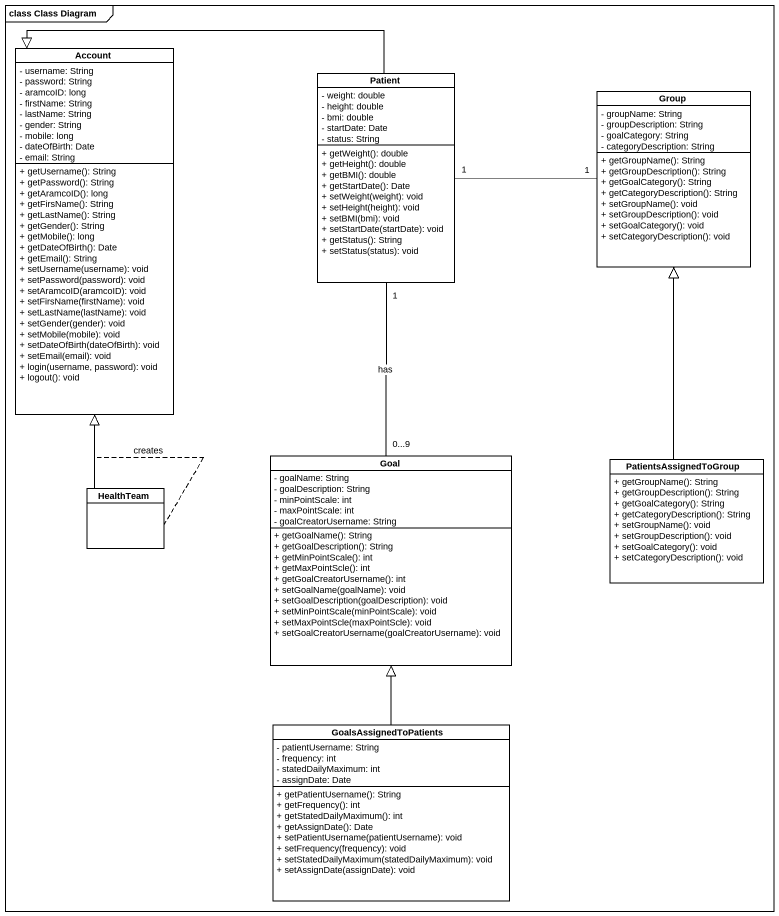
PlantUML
@startuml
mainframe class Class Diagram
hide circle
hide empty members
skinparam classAttributeIconSize 0
class Account {
  - username: String
  - password: String
  - aramcoID: long
  - firstName: String
  - lastName: String
  - gender: String
  - mobile: long
  - dateOfBirth: Date
  - email: String
  + getUsername(): String
  + getPassword(): String
  + getAramcoID(): long
  + getFirsName(): String
  + getLastName(): String
  + getGender(): String
  + getMobile(): long
  + getDateOfBirth(): Date
  + getEmail(): String
  + setUsername(username): void
  + setPassword(password): void
  + setAramcoID(aramcoID): void
  + setFirsName(firstName): void
  + setLastName(lastName): void
  + setGender(gender): void
  + setMobile(mobile): void
  + setDateOfBirth(dateOfBirth): void
  + setEmail(email): void
  + login(username, password): void
  + logout(): void
}
class Patient {
  - weight: double
  - height: double
  - bmi: double
  - startDate: Date
  - status: String
  + getWeight(): double
  + getHeight(): double
  + getBMI(): double
  + getStartDate(): Date
  + setWeight(weight): void
  + setHeight(height): void
  + setBMI(bmi): void
  + setStartDate(startDate): void
  + getStatus(): String
  + setStatus(status): void
}
class "Group" as Group_ {
  - groupName: String
  - groupDescription: String
  - goalCategory: String
  - categoryDescription: String
  + getGroupName(): String
  + getGroupDescription(): String
  + getGoalCategory(): String
  + getCategoryDescription(): String
  + setGroupName(): void
  + setGroupDescription(): void
  + setGoalCategory(): void
  + setCategoryDescription(): void
}
class Goal {
  - goalName: String
  - goalDescription: String
  - minPointScale: int
  - maxPointScale: int
  - goalCreatorUsername: String
  + getGoalName(): String
  + getGoalDescription(): String
  + getMinPointScale(): int
  + getMaxPointScle(): int
  + getGoalCreatorUsername(): int
  + setGoalName(goalName): void
  + setGoalDescription(goalDescription): void
  + setMinPointScale(minPointScale): void
  + setMaxPointScle(maxPointScle): void
  + setGoalCreatorUsername(goalCreatorUsername): void
}
class HealthTeam
class PatientsAssignedToGroup {
  + getGroupName(): String
  + getGroupDescription(): String
  + getGoalCategory(): String
  + getCategoryDescription(): String
  + setGroupName(): void
  + setGroupDescription(): void
  + setGoalCategory(): void
  + setCategoryDescription(): void
}
class GoalsAssignedToPatients {
  - patientUsername: String
  - frequency: int
  - statedDailyMaximum: int
  - assignDate: Date
  + getPatientUsername(): String
  + getFrequency(): int
  + getStatedDailyMaximum(): int
  + getAssignDate(): Date
  + setPatientUsername(patientUsername): void
  + setFrequency(frequency): void
  + setStatedDailyMaximum(statedDailyMaximum): void
  + setAssignDate(assignDate): void
}
Patient -left-|> Account
Patient "1" -right- "1" Group_
Patient "1" -- "0...9" Goal : has
HealthTeam -up-|> Account
HealthTeam .up.|> Account : creates
PatientsAssignedToGroup -up-|> Group_
GoalsAssignedToPatients -up-|> Goal
@enduml
